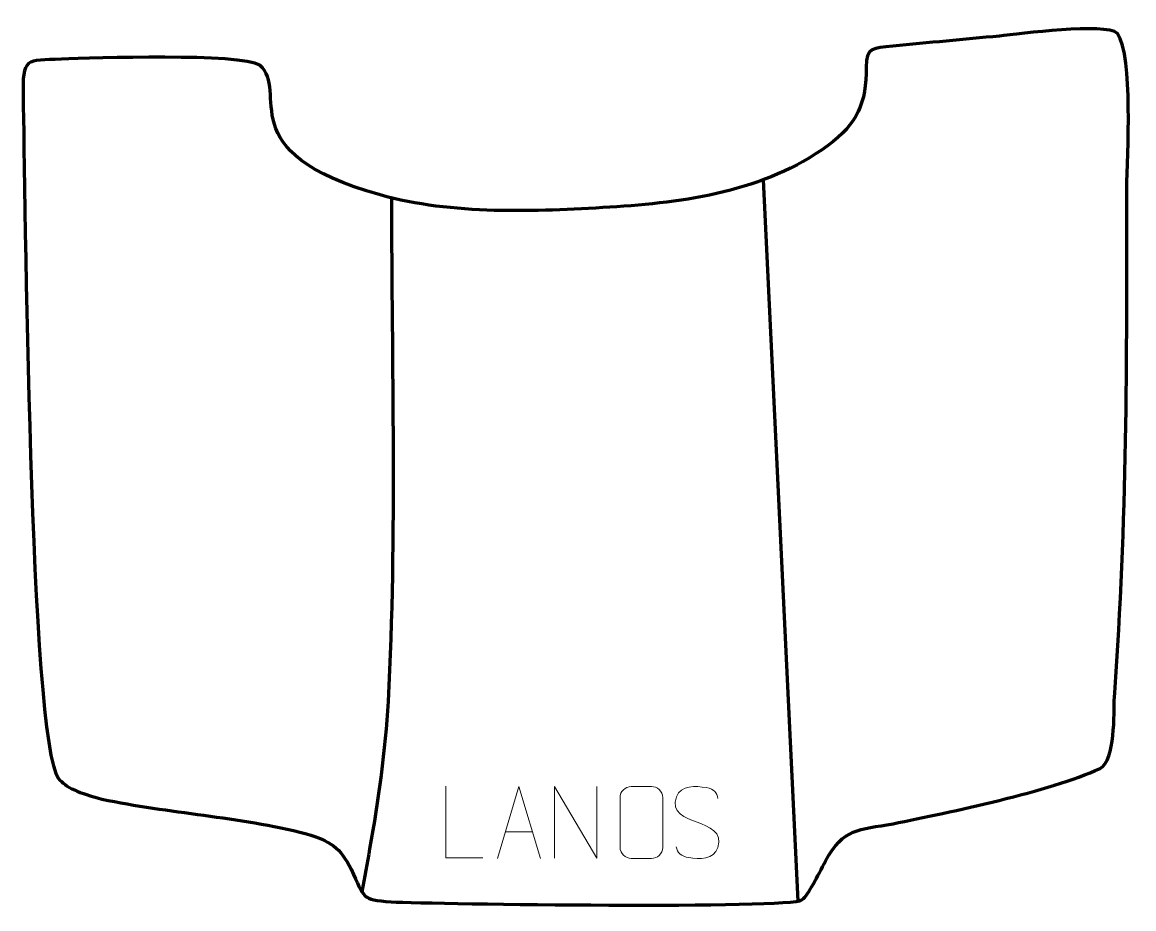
# Model space of a CAD drawing. Header units: millimetres. Extents: x -189 to 197, y -148 to 160.
import ezdxf

# ---------------------------------------------------------------- set-up
doc = ezdxf.new("R2010")
doc.units = ezdxf.units.MM
doc.header["$MEASUREMENT"] = 0
doc.layers.add('layer 2', color=7, linetype='Continuous')
doc.layers.add('layer 3', color=7, linetype='Continuous')

msp = doc.modelspace()

# ---------------------------------------------------------------- linework, layer by layer
at = {"layer": 'layer 2', "color": 142, "lineweight": 158}
msp.add_open_spline([(68.0648, 104.7882), (68.0648, 104.7882), (80.0951, -145.7509), (80.0951, -145.7509)], degree=3, dxfattribs=at)
msp.add_open_spline([(-61.0426, 98.4873), (-60.9857, 40.1506), (-59.0913, -18.0397), (-62.2033, -76.3493), (-62.2033, -76.3493), (-63.1781, -93.7283), (-65.5287, -110.416), (-68.5918, -127.5297), (-68.5918, -127.5297), (-69.5065, -132.5355), (-70.4039, -137.5382), (-71.2627, -142.554)], degree=3, knots=[0, 0, 0, 0, 0.25, 0.25, 0.25, 0.25, 0.5, 0.5, 0.5, 0.5, 1, 1, 1, 1], dxfattribs=at)
at = {"layer": 'layer 3', "color": 242, "lineweight": 158}
msp.add_open_spline([(190.1149, -74.8605), (189.8703, -80.4705), (190.5254, -96.6999), (185.1638, -99.6364), (185.1638, -99.6364), (167.429, -107.7923), (133.3162, -114.7572), (113.2341, -118.8549), (113.2341, -118.8549), (101.2364, -121.0029), (96.0263, -120.3245), (89.7932, -131.8156), (89.7932, -131.8156), (86.9278, -137.0982), (84.1404, -143.2356), (81.5804, -145.315), (81.5804, -145.315), (77.7824, -148.3998), (-45.9153, -146.7927), (-61.1403, -145.9753), (-61.1403, -145.9753), (-71.7478, -145.2315), (-70.1564, -144.7825), (-75.0498, -134.7001), (-75.0498, -134.7001), (-78.7908, -126.9923), (-82.3193, -124.8869), (-90.5532, -122.3257), (-90.5532, -122.3257), (-114.4679, -116.2958), (-138.0259, -115.2926), (-161.6749, -110.2923), (-161.6749, -110.2923), (-169.346, -108.2851), (-174.1531, -106.2271), (-176.6664, -103.1295), (-176.6664, -103.1295), (-186.8058, -90.6328), (-188.3352, 104.7467), (-188.9672, 133.404), (-188.9672, 133.404), (-189.2794, 147.5585), (-188.0663, 146.1857), (-175.5815, 146.7306), (-175.5815, 146.7306), (-164.9959, 147.1532), (-113.3874, 148.8015), (-106.7678, 144.6653), (-106.7678, 144.6653), (-96.0974, 135.4195), (-117.835, 114.3781), (-64.9378, 99.55), (-64.9378, 99.55), (-39.91, 92.5343), (-11.0309, 93.737), (14.7929, 95.2917), (14.7929, 95.2917), (41.0101, 96.8701), (68.6795, 100.8239), (90.4778, 116.6105), (90.4778, 116.6105), (101.0303, 124.4366), (103.8732, 131.4862), (103.8807, 143.9772), (103.8807, 143.9772), (103.8849, 150.8959), (106.2788, 150.5324), (113.1267, 151.2236), (113.1267, 151.2236), (125.3723, 152.4597), (137.902, 153.5789), (150.1767, 154.7441), (150.1767, 154.7441), (157.0013, 155.446), (187.1381, 159.5537), (191.1721, 155.6349), (191.1721, 155.6349), (196.8349, 147.3652), (194.4487, 113.5354), (194.4598, 101.6469), (194.4598, 101.6469), (194.5146, 43.1303), (194.5031, -14.9471), (190.2256, -73.3639), (190.2256, -73.3639), (190.2256, -73.3639), (190.1149, -74.8605), (190.1149, -74.8605)], degree=3, knots=[0, 0, 0, 0, 0.04347826, 0.04347826, 0.04347826, 0.04347826, 0.08695652, 0.08695652, 0.08695652, 0.08695652, 0.13043478, 0.13043478, 0.13043478, 0.13043478, 0.17391304, 0.17391304, 0.17391304, 0.17391304, 0.2173913, 0.2173913, 0.2173913, 0.2173913, 0.26086957, 0.26086957, 0.26086957, 0.26086957, 0.30434783, 0.30434783, 0.30434783, 0.30434783, 0.34782609, 0.34782609, 0.34782609, 0.34782609, 0.39130435, 0.39130435, 0.39130435, 0.39130435, 0.43478261, 0.43478261, 0.43478261, 0.43478261, 0.47826087, 0.47826087, 0.47826087, 0.47826087, 0.52173913, 0.52173913, 0.52173913, 0.52173913, 0.56521739, 0.56521739, 0.56521739, 0.56521739, 0.60869565, 0.60869565, 0.60869565, 0.60869565, 0.65217391, 0.65217391, 0.65217391, 0.65217391, 0.69565217, 0.69565217, 0.69565217, 0.69565217, 0.73913043, 0.73913043, 0.73913043, 0.73913043, 0.7826087, 0.7826087, 0.7826087, 0.7826087, 0.82608696, 0.82608696, 0.82608696, 0.82608696, 0.86956522, 0.86956522, 0.86956522, 0.86956522, 0.91304348, 0.91304348, 0.91304348, 0.91304348, 1, 1, 1, 1], dxfattribs=at)
at = {"layer": 'layer 3', "color": 250, "lineweight": 9}
for points, knots in [([(-29.2338, -130.7601), (-29.2338, -130.7601), (-42.1829, -130.7601), (-42.1829, -130.7601), (-42.1829, -130.7601), (-42.1829, -130.7601), (-42.1829, -105.8065), (-42.1829, -105.8065)], [0, 0, 0, 0, 0.33333333, 0.33333333, 0.33333333, 0.33333333, 1, 1, 1, 1]), ([(-24.1536, -130.9133), (-24.1536, -130.9133), (-16.7826, -105.9598), (-16.7826, -105.9598), (-16.7826, -105.9598), (-16.7826, -105.9598), (-9.2127, -130.9133), (-9.2127, -130.9133)], [0, 0, 0, 0, 0.33333333, 0.33333333, 0.33333333, 0.33333333, 1, 1, 1, 1]), ([(-4.3567, -130.8606), (-4.3567, -130.8606), (-4.3567, -105.9071), (-4.3567, -105.9071), (-4.3567, -105.9071), (-4.3567, -105.9071), (10.2981, -130.8606), (10.2981, -130.8606), (10.2981, -130.8606), (10.2981, -130.8606), (10.2981, -105.9071), (10.2981, -105.9071)], [0, 0, 0, 0, 0.25, 0.25, 0.25, 0.25, 0.5, 0.5, 0.5, 0.5, 1, 1, 1, 1]), ([(22.2905, -105.9606), (24.6162, -105.9606), (26.9423, -105.9606), (29.2684, -105.9606), (29.2684, -105.9606), (31.215, -105.925), (33.2064, -107.4166), (33.2331, -109.8542), (33.2331, -109.8542), (33.2327, -115.6011), (33.2327, -121.3484), (33.2331, -127.0961), (33.2331, -127.0961), (33.0933, -129.4195), (31.4161, -130.8991), (29.2684, -130.9099), (29.2684, -130.9099), (26.9365, -130.9095), (24.6046, -130.9095), (22.2731, -130.9099), (22.2731, -130.9099), (20.3481, -131.0153), (18.376, -129.1308), (18.3872, -127.1135), (18.3872, -127.1135), (18.3875, -121.3434), (18.3875, -115.5737), (18.3872, -109.8044), (18.3872, -109.8044), (18.3914, -107.6663), (20.1381, -105.9471), (22.2905, -105.9606)], [0, 0, 0, 0, 0.11111111, 0.11111111, 0.11111111, 0.11111111, 0.22222222, 0.22222222, 0.22222222, 0.22222222, 0.33333333, 0.33333333, 0.33333333, 0.33333333, 0.44444444, 0.44444444, 0.44444444, 0.44444444, 0.55555556, 0.55555556, 0.55555556, 0.55555556, 0.66666667, 0.66666667, 0.66666667, 0.66666667, 0.77777778, 0.77777778, 0.77777778, 0.77777778, 1, 1, 1, 1]), ([(45.1573, -118.2636), (40.909, -116.7932), (36.0009, -114.9974), (38.006, -109.4771), (38.006, -109.4771), (39.5095, -105.3372), (44.7231, -105.7257), (48.3267, -106.3268), (48.3267, -106.3268), (51.1873, -106.804), (52.052, -108.0172), (52.3626, -110.1013)], [0, 0, 0, 0, 0.25, 0.25, 0.25, 0.25, 0.5, 0.5, 0.5, 0.5, 1, 1, 1, 1]), ([(45.1573, -118.2637), (49.1759, -119.9104), (54.2054, -121.7987), (52.3714, -127.159), (52.3714, -127.159), (50.9116, -131.4254), (46.0008, -131.1687), (42.2747, -130.614), (42.2747, -130.614), (39.5247, -130.2042), (38.3038, -128.9907), (37.9258, -126.8785)], [0, 0, 0, 0, 0.25, 0.25, 0.25, 0.25, 0.5, 0.5, 0.5, 0.5, 1, 1, 1, 1])]:
    msp.add_open_spline(points, degree=3, knots=knots, dxfattribs=at)
msp.add_open_spline([(-21.431, -121.6639), (-21.431, -121.6639), (-11.9353, -121.6639), (-11.9353, -121.6639)], degree=3, dxfattribs=at)

doc.saveas('drawing.dxf')
